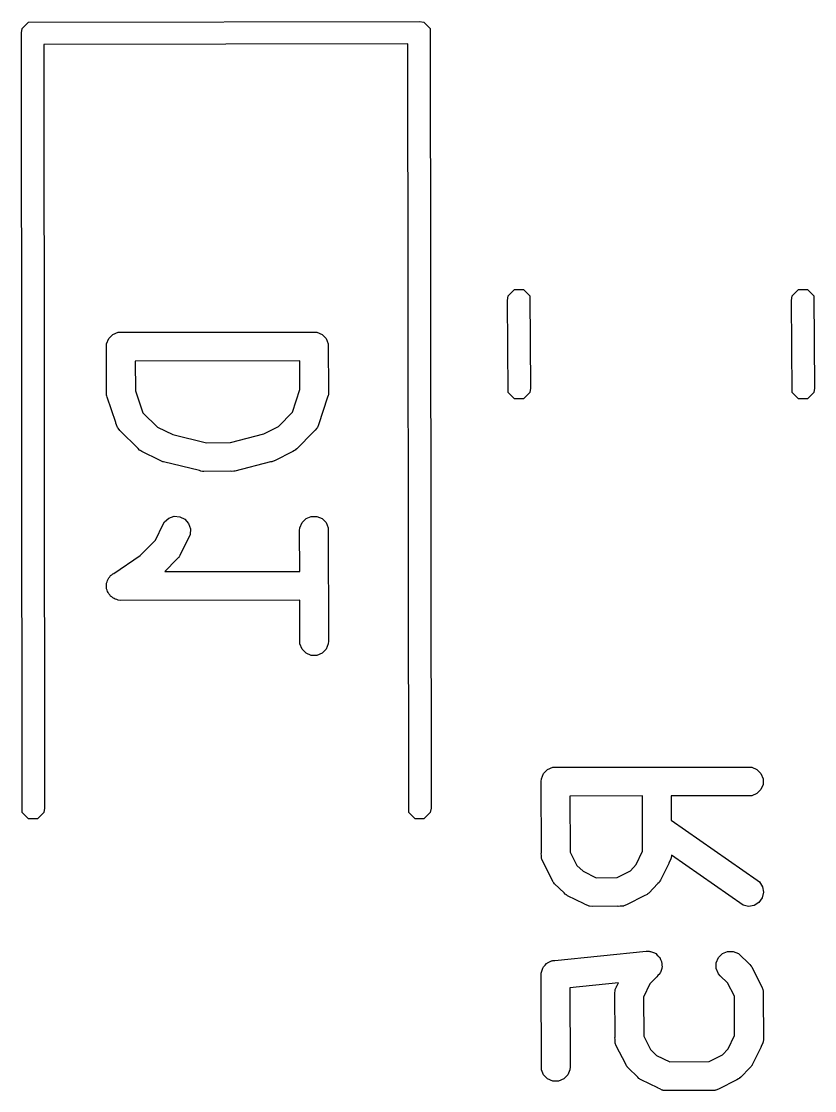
# Model space of a CAD drawing. Extents: x 195 to 310, y -208 to -141.
# Drawn here: x 214.94 to 219.04, y -182.61 to -177.08 of the extents above; entities that cross this region are included whole.
import ezdxf

# ---------------------------------------------------------------- set-up
doc = ezdxf.new("R2010")
doc.units = 0
doc.layers.add('BLACK', color=7, linetype='CONTINUOUS')

msp = doc.modelspace()

# ---------------------------------------------------------------- linework, layer by layer
at = {"layer": 'BLACK', "linetype": 'CONTINUOUS'}
for p, q in [((214.944567, -177.117039), (214.977039, -177.084567)), ((214.977039, -177.084567), (217, -177.08)), ((217, -177.08), (217.022961, -177.084567)), ((217.022961, -177.084567), (217.055433, -177.117039)), ((214.94, -177.14), (214.944567, -177.117039)), ((214.944567, -181.172961), (214.94, -177.14)), ((217.055433, -177.117039), (217.06, -181.15)), ((216.940062, -177.19562), (215.055526, -177.199874)), ((215.055526, -177.199874), (215.06, -181.15)), ((216.944567, -181.172961), (216.940062, -177.19562)), ((217.459567, -178.499975), (217.492039, -178.467503)), ((217.492039, -178.467503), (217.537961, -178.467503)), ((217.537961, -178.467503), (217.570433, -178.499975)), ((218.929567, -178.499975), (218.962039, -178.467503)), ((218.962039, -178.467503), (219.007961, -178.467503)), ((219.007961, -178.467503), (219.040433, -178.499975)), ((217.455, -178.522936), (217.459567, -178.499975)), ((217.459567, -179.000025), (217.455, -178.522936)), ((217.570433, -178.499975), (217.575, -178.977064)), ((218.925, -178.522936), (218.929567, -178.499975)), ((218.929567, -179.000025), (218.925, -178.522936)), ((219.040433, -178.499975), (219.045, -178.977064)), ((215.413151, -178.699545), (215.440187, -178.688346)), ((215.440187, -178.688346), (216.454819, -178.686905)), ((216.454819, -178.686905), (216.469451, -178.688346)), ((216.469451, -178.688346), (216.496487, -178.699545)), ((215.379819, -178.761905), (215.38126, -178.747273)), ((215.38126, -178.747273), (215.392459, -178.720237)), ((215.392459, -178.720237), (215.413151, -178.699545)), ((216.496487, -178.699545), (216.517179, -178.720237)), ((216.517179, -178.720237), (216.528378, -178.747273)), ((216.528378, -178.747273), (216.529819, -179)), ((215.381169, -178.998674), (215.379819, -178.761905)), ((216.380239, -178.83559), (215.528888, -178.836799)), ((215.528888, -178.836799), (215.52977, -178.991406)), ((216.381086, -178.984257), (216.380239, -178.83559)), ((215.380408, -179.00938), (215.381169, -178.998674)), ((215.381251, -179.013088), (215.380408, -179.00938)), ((215.38126, -179.014632), (215.381251, -179.013088)), ((215.382018, -179.016463), (215.38126, -179.014632)), ((215.383668, -179.023717), (215.382018, -179.016463)), ((215.428879, -179.155507), (215.383668, -179.023717)), ((215.52977, -178.991406), (215.568562, -179.104485)), ((216.343348, -179.100853), (216.381086, -178.984257)), ((216.5245, -179.023992), (216.478351, -179.166574)), ((216.528378, -179.014632), (216.5245, -179.023992)), ((216.528748, -179.010868), (216.528378, -179.014632)), ((216.52923, -179.009381), (216.528748, -179.010868)), ((216.529819, -179), (216.529089, -179.007406)), ((216.529089, -179.007406), (216.52923, -179.009381)), ((217.492039, -179.032497), (217.459567, -179.000025)), ((217.570433, -179.000025), (217.537961, -179.032497)), ((217.575, -178.977064), (217.570433, -179.000025)), ((218.962039, -179.032497), (218.929567, -179.000025)), ((219.040433, -179.000025), (219.007961, -179.032497)), ((219.045, -178.977064), (219.040433, -179.000025)), ((217.537961, -179.032497), (217.492039, -179.032497)), ((219.007961, -179.032497), (218.962039, -179.032497)), ((215.568562, -179.104485), (215.644286, -179.178762)), ((216.270558, -179.175061), (216.343348, -179.100853)), ((215.428879, -179.157488), (215.428879, -179.155507)), ((215.432834, -179.167037), (215.428879, -179.157488)), ((215.437281, -179.179999), (215.432834, -179.167037)), ((215.439046, -179.182034), (215.437281, -179.179999)), ((215.440078, -179.184525), (215.439046, -179.182034)), ((215.449405, -179.19589), (215.440078, -179.184525)), ((215.644286, -179.178762), (215.724096, -179.217487)), ((216.195421, -179.213753), (216.270558, -179.175061)), ((216.459813, -179.194462), (216.453183, -179.202107)), ((216.469561, -179.184525), (216.459813, -179.194462)), ((216.470592, -179.182034), (216.469561, -179.184525)), ((216.472357, -179.18), (216.470592, -179.182034)), ((216.478351, -179.166574), (216.472357, -179.18)), ((215.545172, -179.289827), (215.449405, -179.19589)), ((215.724096, -179.217487), (215.897219, -179.259513)), ((216.021991, -179.258371), (216.195421, -179.213753)), ((216.451479, -179.202958), (216.364994, -179.291128)), ((216.453183, -179.202107), (216.451479, -179.202958)), ((215.551692, -179.297345), (215.545172, -179.289827)), ((215.554885, -179.299355), (215.551692, -179.297345)), ((215.556008, -179.300456), (215.554885, -179.299355)), ((215.55784, -179.301214), (215.556008, -179.300456)), ((215.564135, -179.305177), (215.55784, -179.301214)), ((215.655367, -179.349445), (215.564135, -179.305177)), ((215.897219, -179.259513), (216.021991, -179.258371)), ((216.344816, -179.304105), (216.250264, -179.352796)), ((216.353628, -179.300456), (216.344816, -179.304105)), ((216.356532, -179.298072), (216.353628, -179.300456)), ((216.357945, -179.297345), (216.356532, -179.298072)), ((216.359244, -179.295846), (216.357945, -179.297345)), ((216.364994, -179.291128), (216.359244, -179.295846)), ((215.660878, -179.353528), (215.655367, -179.349445)), ((215.671893, -179.357463), (215.660878, -179.353528)), ((215.673104, -179.358051), (215.671893, -179.357463)), ((215.673644, -179.358089), (215.673104, -179.358051)), ((215.674724, -179.358475), (215.673644, -179.358089)), ((215.861089, -179.403715), (215.674724, -179.358475)), ((216.229135, -179.358576), (216.044437, -179.406094)), ((216.236532, -179.358051), (216.229135, -179.358576)), ((216.247514, -179.353848), (216.236532, -179.358051)), ((216.248759, -179.353528), (216.247514, -179.353848)), ((216.249194, -179.353205), (216.248759, -179.353528)), ((216.250264, -179.352796), (216.249194, -179.353205)), ((215.868758, -179.406892), (215.861089, -179.403715)), ((215.877872, -179.407789), (215.868758, -179.406892)), ((215.879744, -179.408244), (215.877872, -179.407789)), ((215.880836, -179.408081), (215.879744, -179.408244)), ((215.88339, -179.408333), (215.880836, -179.408081)), ((216.021969, -179.407065), (215.88339, -179.408333)), ((216.029893, -179.408244), (216.021969, -179.407065)), ((216.038917, -179.406909), (216.029893, -179.408244)), ((216.040879, -179.406892), (216.038917, -179.406909)), ((216.0419, -179.406469), (216.040879, -179.406892)), ((216.044437, -179.406094), (216.0419, -179.406469)), ((215.633581, -179.762913), (215.673451, -179.680745)), ((215.673451, -179.680745), (215.681283, -179.668302)), ((215.681283, -179.668302), (215.703391, -179.649129)), ((215.703391, -179.649129), (215.731152, -179.639875)), ((215.731152, -179.639875), (215.760342, -179.641949)), ((215.760342, -179.641949), (215.786517, -179.655037)), ((215.786517, -179.655037), (215.80569, -179.677144)), ((215.80569, -179.677144), (215.814944, -179.704906)), ((216.38126, -179.699654), (216.392459, -179.672618)), ((216.392459, -179.672618), (216.413151, -179.651926)), ((216.413151, -179.651926), (216.440187, -179.640727)), ((216.440187, -179.640727), (216.469451, -179.640727)), ((216.469451, -179.640727), (216.496487, -179.651926)), ((216.496487, -179.651926), (216.517179, -179.672618)), ((216.517179, -179.672618), (216.528378, -179.699654)), ((215.81287, -179.734096), (215.759996, -179.843065)), ((215.814944, -179.704906), (215.81287, -179.734096)), ((216.379819, -179.714286), (216.38126, -179.699654)), ((216.380337, -179.925105), (216.379819, -179.714286)), ((216.528378, -179.699654), (216.529819, -180.285714)), ((215.554825, -179.843204), (215.633581, -179.762913)), ((215.419238, -179.935118), (215.554825, -179.843204)), ((215.752164, -179.855508), (215.744646, -179.862027)), ((215.754174, -179.852314), (215.752164, -179.855508)), ((215.755275, -179.851192), (215.754174, -179.852314)), ((215.756033, -179.849359), (215.755275, -179.851192)), ((215.759996, -179.843065), (215.756033, -179.849359)), ((215.744646, -179.862027), (215.6818, -179.926097)), ((215.385558, -179.971227), (215.389646, -179.965121)), ((215.389646, -179.965121), (215.392459, -179.958332)), ((215.392459, -179.958332), (215.397709, -179.953081)), ((215.397709, -179.953081), (215.401841, -179.946912)), ((215.401841, -179.946912), (215.408168, -179.942622)), ((215.408168, -179.942622), (215.413151, -179.93764)), ((215.413151, -179.93764), (215.419238, -179.935118)), ((215.6818, -179.926097), (216.380337, -179.925105)), ((215.379819, -179.999921), (215.38126, -179.992716)), ((215.38126, -180.007205), (215.379819, -179.999921)), ((215.38126, -179.985368), (215.384101, -179.978507)), ((215.38126, -179.992716), (215.38126, -179.985368)), ((215.38126, -180.014632), (215.38126, -180.007205)), ((215.384072, -180.02142), (215.38126, -180.014632)), ((215.385498, -180.028629), (215.384072, -180.02142)), ((215.384101, -179.978507), (215.385558, -179.971227)), ((215.389617, -180.034807), (215.385498, -180.028629)), ((215.392459, -180.041668), (215.389617, -180.034807)), ((215.397654, -180.046863), (215.392459, -180.041668)), ((215.401731, -180.052978), (215.397654, -180.046863)), ((215.4079, -180.057109), (215.401731, -180.052978)), ((215.413151, -180.06236), (215.4079, -180.057109)), ((215.41994, -180.065172), (215.413151, -180.06236)), ((215.426046, -180.069261), (215.41994, -180.065172)), ((215.433326, -180.070717), (215.426046, -180.069261)), ((215.440187, -180.073559), (215.433326, -180.070717)), ((215.454663, -180.074984), (215.440187, -180.073559)), ((215.45474, -180.075), (215.454663, -180.074984)), ((215.454766, -180.074994), (215.45474, -180.075)), ((215.454819, -180.075), (215.454766, -180.074994)), ((216.380702, -180.073685), (215.454819, -180.075)), ((216.38126, -180.300346), (216.380702, -180.073685)), ((216.392459, -180.327382), (216.38126, -180.300346)), ((216.528378, -180.300346), (216.517179, -180.327382)), ((216.529819, -180.285714), (216.528378, -180.300346)), ((216.413151, -180.348074), (216.392459, -180.327382)), ((216.440187, -180.359273), (216.413151, -180.348074)), ((216.496487, -180.348074), (216.469451, -180.359273)), ((216.517179, -180.327382), (216.496487, -180.348074)), ((216.469451, -180.359273), (216.440187, -180.359273)), ((217.642459, -180.970237), (217.663151, -180.949545)), ((217.663151, -180.949545), (217.690187, -180.938346)), ((217.690187, -180.938346), (218.704819, -180.936905)), ((218.704819, -180.936905), (218.719451, -180.938346)), ((218.719451, -180.938346), (218.746487, -180.949545)), ((218.746487, -180.949545), (218.767179, -180.970237)), ((217.629819, -181.011905), (217.63126, -180.997273)), ((217.631164, -181.381207), (217.629819, -181.011905)), ((217.63126, -180.997273), (217.642459, -180.970237)), ((218.767179, -180.970237), (218.778378, -180.997273)), ((218.778378, -180.997273), (218.778378, -181.026537)), ((218.746487, -181.074265), (218.719451, -181.085464)), ((218.767179, -181.053573), (218.746487, -181.074265)), ((218.778378, -181.026537), (218.767179, -181.053573)), ((218.153898, -181.086267), (217.778704, -181.0868)), ((217.778704, -181.0868), (217.779762, -181.377348)), ((218.154475, -181.244629), (218.153898, -181.086267)), ((218.719451, -181.085464), (218.30251, -181.086056)), ((218.30251, -181.086056), (218.302969, -181.21209)), ((214.977039, -181.205433), (214.944567, -181.172961)), ((215.055433, -181.172961), (215.022961, -181.205433)), ((215.06, -181.15), (215.055433, -181.172961)), ((216.977039, -181.205433), (216.944567, -181.172961)), ((217.055433, -181.172961), (217.022961, -181.205433)), ((217.06, -181.15), (217.055433, -181.172961)), ((215.022961, -181.205433), (214.977039, -181.205433)), ((217.022961, -181.205433), (216.977039, -181.205433)), ((218.302969, -181.21209), (218.747829, -181.521891)), ((218.153646, -181.248375), (218.154475, -181.244629)), ((218.154507, -181.253255), (218.153646, -181.248375)), ((218.154943, -181.372924), (218.154507, -181.253255)), ((217.630408, -181.383476), (217.631164, -181.381207)), ((217.631213, -181.394817), (217.630408, -181.383476)), ((217.63126, -181.407489), (217.631213, -181.394817)), ((217.779762, -181.377348), (217.815133, -181.446036)), ((218.121576, -181.44169), (218.154943, -181.372924)), ((218.303557, -181.393575), (218.302187, -181.407489)), ((218.674623, -181.651986), (218.303557, -181.393575)), ((217.632291, -181.409978), (217.63126, -181.407489)), ((217.632482, -181.412666), (217.632291, -181.409978)), ((217.637737, -181.426398), (217.632482, -181.412666)), ((217.686429, -181.520954), (217.637737, -181.426398)), ((217.815133, -181.446036), (217.846461, -181.476281)), ((218.091331, -181.473018), (218.121576, -181.44169)), ((218.289766, -181.435746), (218.248091, -181.521636)), ((218.290988, -181.434525), (218.289766, -181.435746)), ((218.294657, -181.425665), (218.290988, -181.434525)), ((218.300965, -181.412667), (218.294657, -181.425665)), ((218.301156, -181.409977), (218.300965, -181.412667)), ((218.302187, -181.407489), (218.301156, -181.409977)), ((217.846461, -181.476281), (217.914842, -181.509461)), ((217.914842, -181.509461), (218.022474, -181.508476)), ((218.022474, -181.508476), (218.091331, -181.473018)), ((217.690078, -181.529763), (217.686429, -181.520954)), ((217.69246, -181.532665), (217.690078, -181.529763)), ((217.693188, -181.534079), (217.69246, -181.532665)), ((217.694686, -181.535378), (217.693188, -181.534079)), ((217.699405, -181.541128), (217.694686, -181.535378)), ((217.74844, -181.588469), (217.699405, -181.541128)), ((218.233764, -181.539711), (218.186423, -181.588747)), ((218.240259, -181.534079), (218.233764, -181.539711)), ((218.242238, -181.530933), (218.240259, -181.534079)), ((218.243369, -181.529763), (218.242238, -181.530933)), ((218.244126, -181.527935), (218.243369, -181.529763)), ((218.248091, -181.521636), (218.244126, -181.527935)), ((218.747829, -181.521891), (218.758989, -181.531462)), ((218.758989, -181.531462), (218.774716, -181.556141)), ((218.774716, -181.556141), (218.779802, -181.584958)), ((217.754073, -181.594964), (217.74844, -181.588469)), ((217.757218, -181.596943), (217.754073, -181.594964)), ((217.758389, -181.598074), (217.757218, -181.596943)), ((217.760216, -181.598831), (217.758389, -181.598074)), ((217.766516, -181.602796), (217.760216, -181.598831)), ((217.852405, -181.644471), (217.766516, -181.602796)), ((218.166249, -181.601722), (218.071693, -181.650415)), ((218.175058, -181.598074), (218.166249, -181.601722)), ((218.17796, -181.595691), (218.175058, -181.598074)), ((218.179374, -181.594964), (218.17796, -181.595691)), ((218.180673, -181.593465), (218.179374, -181.594964)), ((218.186423, -181.588747), (218.180673, -181.593465)), ((218.773472, -181.613529), (218.75669, -181.637503)), ((218.779802, -181.584958), (218.773472, -181.613529)), ((217.853627, -181.645693), (217.852405, -181.644471)), ((217.862486, -181.649362), (217.853627, -181.645693)), ((217.875485, -181.65567), (217.862486, -181.649362)), ((217.878174, -181.655861), (217.875485, -181.65567)), ((217.880663, -181.656892), (217.878174, -181.655861)), ((217.895295, -181.658333), (217.880663, -181.656892)), ((218.026924, -181.657128), (217.895295, -181.658333)), ((218.028771, -181.657744), (218.026924, -181.657128)), ((218.038985, -181.657018), (218.028771, -181.657744)), ((218.052784, -181.656892), (218.038985, -181.657018)), ((218.055273, -181.65586), (218.052784, -181.656892)), ((218.057961, -181.65567), (218.055273, -181.65586)), ((218.071693, -181.650415), (218.057961, -181.65567)), ((218.703194, -181.658315), (218.674623, -181.651986)), ((218.732012, -181.65323), (218.703194, -181.658315)), ((218.75669, -181.637503), (218.732012, -181.65323)), ((217.700628, -181.938346), (218.173546, -181.889658)), ((218.173546, -181.889658), (218.188249, -181.889636)), ((218.188249, -181.889636), (218.191865, -181.890727)), ((218.191865, -181.890727), (218.19564, -181.890727)), ((218.19564, -181.890727), (218.205764, -181.89492)), ((218.205764, -181.89492), (218.216265, -181.898089)), ((218.216265, -181.898089), (218.219189, -181.900481)), ((218.219189, -181.900481), (218.222676, -181.901926)), ((218.222676, -181.901926), (218.230424, -181.909674)), ((218.547219, -181.922619), (218.567912, -181.901926)), ((218.567912, -181.901926), (218.594948, -181.890727)), ((218.594948, -181.890727), (218.624211, -181.890727)), ((218.624211, -181.890727), (218.651247, -181.901925)), ((218.651247, -181.901925), (218.710232, -181.958871)), ((217.650212, -181.962483), (217.657153, -181.954001)), ((217.657153, -181.954001), (217.660479, -181.952216)), ((217.660479, -181.952216), (217.663151, -181.949545)), ((217.663151, -181.949545), (217.67328, -181.945349)), ((217.67328, -181.945349), (217.68294, -181.940167)), ((217.68294, -181.940167), (217.686733, -181.939776)), ((217.686733, -181.939776), (217.690187, -181.938346)), ((217.690187, -181.938346), (217.700628, -181.938346)), ((218.230424, -181.909674), (218.238913, -181.91662)), ((218.238913, -181.91662), (218.240698, -181.919948)), ((218.240698, -181.919948), (218.243369, -181.922619)), ((218.243369, -181.922619), (218.247562, -181.932743)), ((218.247562, -181.932743), (218.252747, -181.942407)), ((218.252747, -181.942407), (218.253122, -181.946166)), ((218.253122, -181.946166), (218.254568, -181.949655)), ((218.254568, -181.949655), (218.254568, -181.960616)), ((218.536021, -181.949655), (218.547219, -181.922619)), ((218.536021, -181.978918), (218.536021, -181.949655)), ((218.710232, -181.958871), (218.71495, -181.96462)), ((217.629819, -182.011905), (217.630351, -182.006493)), ((217.63126, -182.502727), (217.629819, -182.011905)), ((217.630169, -182.004665), (217.630707, -182.002878)), ((217.630351, -182.006493), (217.630169, -182.004665)), ((217.630707, -182.002878), (217.63126, -181.997273)), ((217.63126, -181.997273), (217.635454, -181.987146)), ((217.635454, -181.987146), (217.638622, -181.976649)), ((217.638622, -181.976649), (217.641013, -181.973725)), ((217.641013, -181.973725), (217.642459, -181.970237)), ((217.642459, -181.970237), (217.650212, -181.962483)), ((218.234126, -182.015526), (218.228675, -182.02219)), ((218.243369, -182.005954), (218.234126, -182.015526)), ((218.244814, -182.002465), (218.243369, -182.005954)), ((218.247206, -181.999542), (218.244814, -182.002465)), ((218.250373, -181.989044), (218.247206, -181.999542)), ((218.254568, -181.978918), (218.250373, -181.989044)), ((218.254568, -181.960616), (218.255659, -181.971526)), ((218.255659, -181.971526), (218.254568, -181.975141)), ((218.254568, -181.975141), (218.254568, -181.978918)), ((218.54722, -182.005954), (218.536021, -181.978918)), ((218.556548, -182.01732), (218.54722, -182.005954)), ((218.71495, -181.96462), (218.71645, -181.965921)), ((218.71645, -181.965921), (218.717177, -181.967334)), ((218.717177, -181.967334), (218.71956, -181.970237)), ((218.71956, -181.970237), (218.723209, -181.979047)), ((218.723209, -181.979047), (218.771901, -182.073602)), ((218.029677, -182.053856), (217.77862, -182.079703)), ((218.019738, -182.07434), (218.023411, -182.065475)), ((218.023411, -182.065475), (218.024633, -182.064252)), ((218.024633, -182.064252), (218.029677, -182.053856)), ((218.192823, -182.058308), (218.159526, -182.12693)), ((218.226639, -182.023281), (218.192823, -182.058308)), ((218.228675, -182.02219), (218.226639, -182.023281)), ((218.594504, -182.053964), (218.556548, -182.01732)), ((218.629907, -182.122714), (218.594504, -182.053964)), ((217.77862, -182.079703), (217.779819, -182.488095)), ((218.010771, -182.107143), (218.012212, -182.092511)), ((218.012063, -182.333747), (218.010771, -182.107143)), ((218.012212, -182.092511), (218.013243, -182.090021)), ((218.013243, -182.090021), (218.013434, -182.087334)), ((218.013434, -182.087334), (218.019738, -182.07434)), ((218.631063, -182.32545), (218.629907, -182.122714)), ((218.771901, -182.073602), (218.777156, -182.087333)), ((218.777156, -182.087333), (218.777347, -182.090022)), ((218.777347, -182.090022), (218.778378, -182.092511)), ((218.778378, -182.092511), (218.778452, -182.10558)), ((218.778452, -182.10558), (218.77923, -182.116523)), ((218.77923, -182.116523), (218.778526, -182.118632)), ((218.778526, -182.118632), (218.779819, -182.345238)), ((218.159526, -182.12693), (218.160682, -182.329666)), ((218.01136, -182.335857), (218.012063, -182.333747)), ((218.012137, -182.346799), (218.01136, -182.335857)), ((218.012212, -182.35987), (218.012137, -182.346799)), ((218.160682, -182.329666), (218.196085, -182.398417)), ((218.597767, -182.394071), (218.631063, -182.32545)), ((218.779819, -182.345238), (218.778378, -182.35987)), ((218.013243, -182.362359), (218.012212, -182.35987)), ((218.013434, -182.365047), (218.013243, -182.362359)), ((218.018689, -182.378779), (218.013434, -182.365047)), ((218.067381, -182.473335), (218.018689, -182.378779)), ((218.196085, -182.398417), (218.227413, -182.428662)), ((218.567521, -182.425398), (218.597767, -182.394071)), ((218.765957, -182.388127), (218.724282, -182.474017)), ((218.767179, -182.386906), (218.765957, -182.388127)), ((218.770848, -182.378046), (218.767179, -182.386906)), ((218.777156, -182.365048), (218.770848, -182.378046)), ((218.777347, -182.362358), (218.777156, -182.365048)), ((218.778378, -182.35987), (218.777347, -182.362358)), ((218.227413, -182.428662), (218.296034, -182.461958)), ((218.49877, -182.460802), (218.567521, -182.425398)), ((217.642459, -182.529763), (217.63126, -182.502727)), ((217.778378, -182.502727), (217.767179, -182.529763)), ((217.779819, -182.488095), (217.778378, -182.502727)), ((218.07103, -182.482144), (218.067381, -182.473335)), ((218.073412, -182.485046), (218.07103, -182.482144)), ((218.07414, -182.48646), (218.073412, -182.485046)), ((218.075638, -182.487759), (218.07414, -182.48646)), ((218.080357, -182.493509), (218.075638, -182.487759)), ((218.129392, -182.54085), (218.080357, -182.493509)), ((218.296034, -182.461958), (218.49877, -182.460802)), ((218.709953, -182.492093), (218.662612, -182.541129)), ((218.71645, -182.48646), (218.709953, -182.492093)), ((218.718429, -182.483314), (218.71645, -182.48646)), ((218.71956, -182.482144), (218.718429, -182.483314)), ((218.720317, -182.480316), (218.71956, -182.482144)), ((218.724282, -182.474017), (218.720317, -182.480316)), ((217.663151, -182.550455), (217.642459, -182.529763)), ((217.690187, -182.561654), (217.663151, -182.550455)), ((217.719451, -182.561654), (217.690187, -182.561654)), ((217.746487, -182.550455), (217.719451, -182.561654)), ((217.767179, -182.529763), (217.746487, -182.550455)), ((218.135025, -182.547345), (218.129392, -182.54085)), ((218.13817, -182.549324), (218.135025, -182.547345)), ((218.139341, -182.550455), (218.13817, -182.549324)), ((218.141168, -182.551212), (218.139341, -182.550455)), ((218.147468, -182.555177), (218.141168, -182.551212)), ((218.233357, -182.596852), (218.147468, -182.555177)), ((218.642435, -182.554105), (218.547883, -182.602796)), ((218.651247, -182.550456), (218.642435, -182.554105)), ((218.654151, -182.548072), (218.651247, -182.550456)), ((218.655564, -182.547345), (218.654151, -182.548072)), ((218.656863, -182.545846), (218.655564, -182.547345)), ((218.662612, -182.541129), (218.656863, -182.545846)), ((218.234579, -182.598074), (218.233357, -182.596852)), ((218.243438, -182.601743), (218.234579, -182.598074)), ((218.256437, -182.608051), (218.243438, -182.601743)), ((218.259126, -182.608242), (218.256437, -182.608051)), ((218.261615, -182.609273), (218.259126, -182.608242)), ((218.276247, -182.610714), (218.261615, -182.609273)), ((218.502851, -182.609421), (218.276247, -182.610714)), ((218.504961, -182.610125), (218.502851, -182.609421)), ((218.515903, -182.609347), (218.504961, -182.610125)), ((218.528974, -182.609273), (218.515903, -182.609347)), ((218.531463, -182.608241), (218.528974, -182.609273)), ((218.534151, -182.608051), (218.531463, -182.608241)), ((218.547883, -182.602796), (218.534151, -182.608051))]:
    msp.add_line(p, q, dxfattribs=at)

doc.saveas('drawing.dxf')
